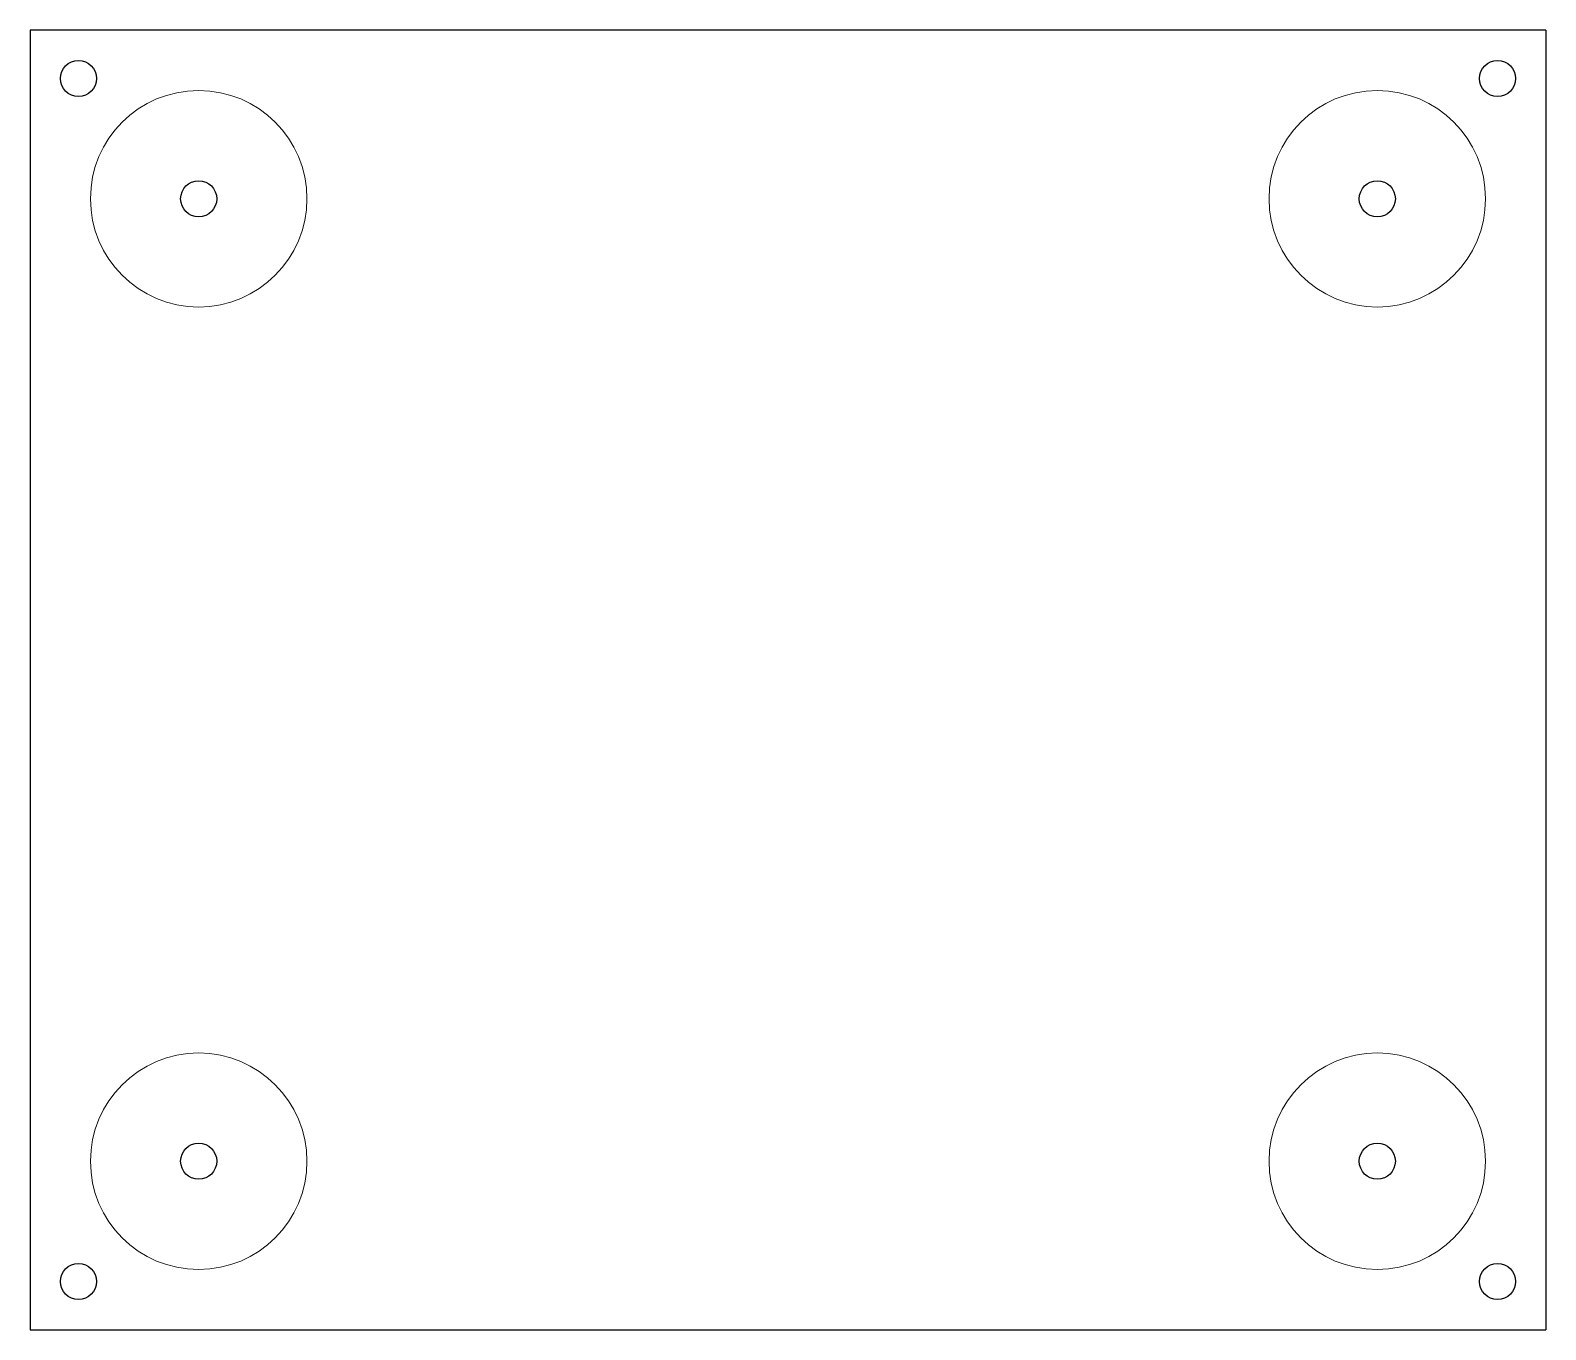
# Model space of a CAD drawing. Header units: millimetres. Extents: x -63 to 63, y -54 to 54.
import ezdxf

# ---------------------------------------------------------------- set-up
doc = ezdxf.new("R2010")
doc.units = ezdxf.units.MM
doc.layers.get('0').update_dxf_attribs({"color": 253, "lineweight": 25, "true_color": 0xa0a0a4})
doc.layers.add('help', color=178, linetype='Continuous', lineweight=25, true_color=0x000000)
doc.layers.add('parts', color=6, linetype='Continuous', lineweight=20, true_color=0xff00ff)

msp = doc.modelspace()

# ---------------------------------------------------------------- linework, layer by layer
for centre in [(-59, 50), (59, 50), (-49, 40), (49, 40), (-49, -40), (49, -40), (-59, -50), (59, -50)]:
    msp.add_circle(centre, 1.5)
at = {"layer": 'help'}
for p, q in [((63, 54), (-63, 54)), ((-63, 54), (-63, -54)), ((63, 54), (63, -54)), ((-63, -54), (63, -54))]:
    msp.add_line(p, q, dxfattribs=at)
at = {"layer": 'parts'}
for centre in [(-49, 40), (49, 40), (-49, -40), (49, -40)]:
    msp.add_circle(centre, 9, dxfattribs=at)

doc.saveas('drawing.dxf')
